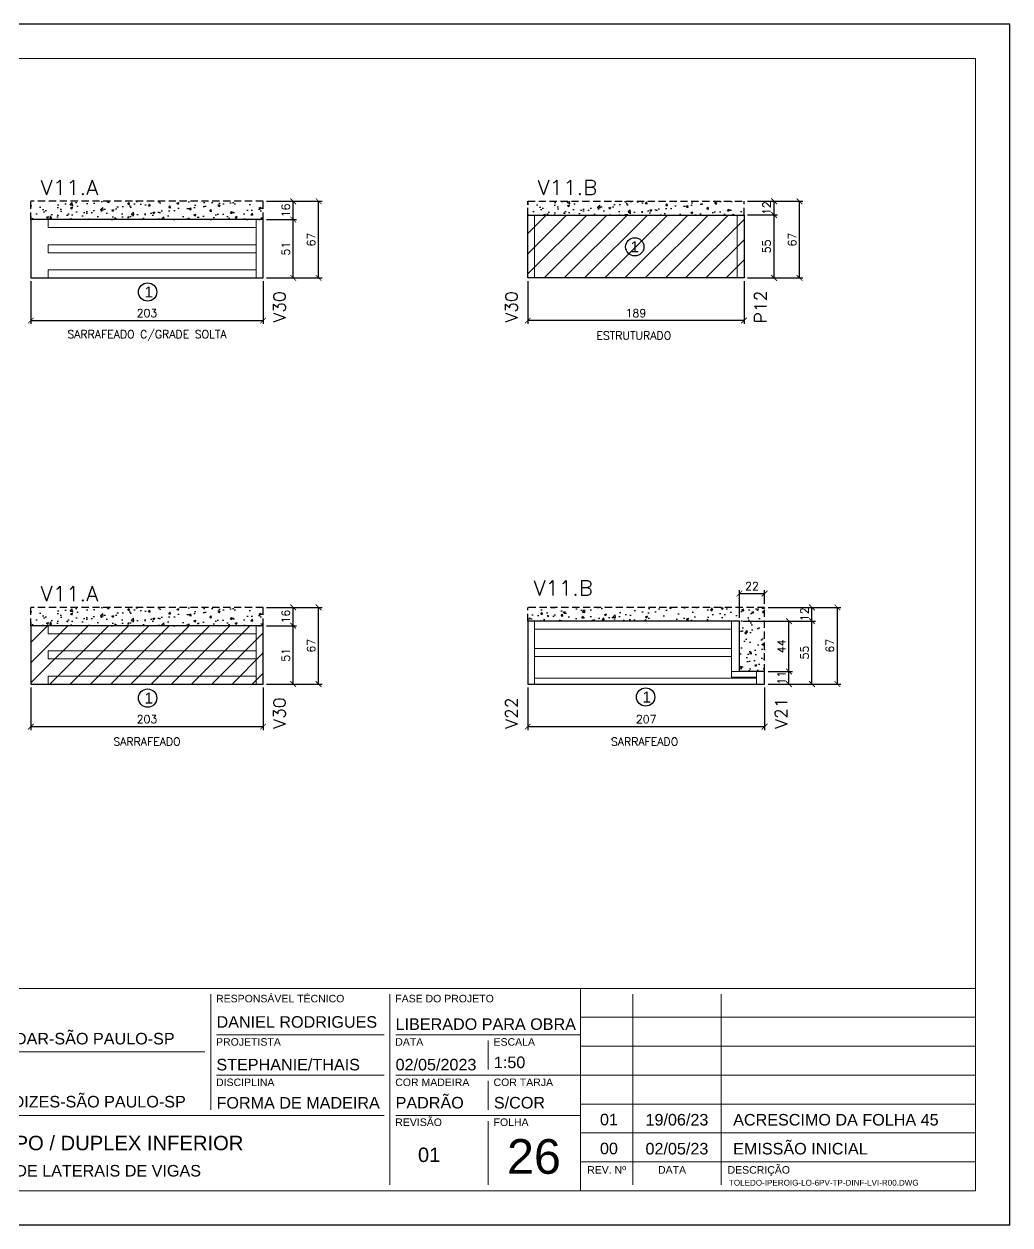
# Model space of a CAD drawing. Extents: x -23436 to 4767, y -4638 to 9755.
# Drawn here: x -16883 to -16021, y 1782 to 2832 of the extents above; entities that cross this region are included whole.
import ezdxf
from ezdxf.enums import TextEntityAlignment as Align

# ---------------------------------------------------------------- set-up
doc = ezdxf.new("R2010")
doc.units = 0
doc.header["$PDMODE"] = 2
doc.header["$PDSIZE"] = 10
doc.linetypes.add('HIDDEN', pattern=[9.525, 6.35, -3.175])
doc.layers.get('0').update_dxf_attribs({"lineweight": 13})
doc.layers.get('Defpoints').update_dxf_attribs({"lineweight": 13})
for name, color, linetype in [('Concreto', 250, 'HIDDEN'), ('Cota', 4, 'Continuous'), ('MB Logo', 255, 'Continuous'), ('Painéis', 200, 'Continuous'), ('Reaproveitamento', 251, 'Continuous'), ('Romaneio', 10, 'Continuous')]:
    doc.layers.add(name, color=color, linetype=linetype)
for name, color, linetype, lineweight in [('FOLHA MB', 7, 'Continuous', 13), ('N° Folha', 5, 'Continuous', 13), ('Sarr 2.2x7', 40, 'Continuous', 9), ('Texto Seção', 7, 'Continuous', 15)]:
    doc.layers.add(name, color=color, linetype=linetype, lineweight=lineweight)
doc.layers.add('Laje_Perimetro', color=7, linetype='Continuous', plot=False)
doc.styles.add('ARIAL', font='arial.ttf', dxfattribs={"oblique": 15, "height": 25})
doc.styles.add('MB_C01', font='arial.ttf', dxfattribs={"height": 1.3})
doc.styles.add('MB_C02', font='arial.ttf', dxfattribs={"height": 2})
doc.styles.add('MB_C03', font='arial.ttf', dxfattribs={"height": 2.5})
doc.styles.add('MB_C04', font='arial.ttf', dxfattribs={"height": 6})
doc.styles.add('REGUA-120', font='ROMANS.shx', dxfattribs={"height": 15})
doc.styles.add('ROMANS', font='romans.shx')
doc.dimstyles.new('Cota Paínel', dxfattribs={"dimtxt": 7, "dimasz": 5, "dimexe": 3, "dimexo": 3, "dimgap": 3, "dimtad": 1, "dimdec": 1, "dimzin": 12, "dimdsep": 46, "dimtxsty": 'ROMANS', "dimblk": 'ARCHTICK', "dimcen": 0, "dimclrd": 4, "dimclre": 4, "dimclrt": 1, "dimadec": 1, "dimazin": 3, "dimtfac": 1, "dimtdec": 1, "dimtmove": 0, "dimatfit": 3, "dimldrblk": 'OBLIQUE', "dimfxl": 1, "dimtolj": 1, "dimtzin": 12, "dimarcsym": 0})

# ---------------------------------------------------------------- blocks, each defined once
blk = doc.blocks.new('A$C169d8357')
at = {"layer": 'FOLHA MB', "color": 1}
for p, q in [((1109.8, 356.7), (70, 356.7)), ((786.6, 351.7), (786.6, 250.7)), ((943.1, 351.7), (943.1, 185)), ((1109.8, 356.7), (1109.8, 179.9)), ((1455, 356.7), (1109.8, 356.7)), ((1155.3, 185), (1155.3, 351.7)), ((1232.6, 351.7), (1232.6, 185)), ((1455, 331.5), (1109.8, 331.5)), ((938.1, 316.3), (791.6, 316.3)), ((1109.8, 316.3), (948.2, 316.3)), ((1029, 311.3), (1029, 286)), ((1455, 306.2), (1109.8, 306.2)), ((781.5, 301.2), (450.7, 301.2)), ((938.1, 281), (791.6, 281)), ((1109.8, 281), (948.2, 281)), ((1029, 275.9), (1029, 250.7)), ((1455, 281), (1109.8, 281)), ((1455, 255.7), (1109.8, 255.7)), ((938.1, 245.6), (450.7, 245.6)), ((1109.8, 245.6), (948.2, 245.6)), ((1029, 240.6), (1029, 185)), ((1455, 230.4), (1109.8, 230.4)), ((1455, 205.2), (1109.8, 205.2))]:
    blk.add_line(p, q, dxfattribs=at)
for points in [[(0, 1199.9), (0, 149.9), (1485, 149.9), (1485, 1199.9)], [(70, 1169.9), (70, 179.9), (1455, 179.9), (1455, 1169.9)]]:
    blk.add_lwpolyline(points, close=True, dxfattribs=at)
at = {"layer": 'FOLHA MB', "color": 6}
for s, height, style, p in [('RESPONSÁVEL TÉCNICO', 6.566, 'MB_C01', (791.2, 344.6)), ('FASE DO PROJETO', 6.566, 'MB_C01', (947.8, 344.6)), ('R. HUNGRIA,620-10ºANDAR-SÃO PAULO-SP', 10.102, 'MB_C02', (459.7, 307.8)), ('PROJETISTA', 6.57, 'MB_C01', (791.2, 306.7)), ('DATA', 6.57, 'MB_C01', (947.8, 306.7)), ('ESCALA', 6.57, 'MB_C01', (1033.7, 306.7)), ('DISCIPLINA', 6.57, 'MB_C01', (791.2, 271.4)), ('COR MADEIRA', 6.566, 'MB_C01', (947.8, 271.4)), ('COR TARJA', 6.57, 'MB_C01', (1033.7, 271.4)), ('RUA IPEROIG,180-PERDIZES-SÃO PAULO-SP', 10.102, 'MB_C02', (459.7, 252.7)), ('REVISÃO', 6.57, 'MB_C01', (947.8, 236.5)), ('FOLHA', 6.57, 'MB_C01', (1033.7, 236.5)), ('PROJETO EXECUTIVO DE LATERAIS DE VIGAS', 10.102, 'MB_C02', (459.7, 192.3))]:
    blk.add_text(s, height=height, dxfattribs=dict(at, style=style)).set_placement(p)
at = {"layer": 'FOLHA MB', "color": 5}
for s, height, style, p in [('DANIEL RODRIGUES', 10.102, 'MB_C02', (791.6, 322.4)), ('LIBERADO PARA OBRA', 10.102, 'MB_C02', (948.1, 320.5)), ('STEPHANIE/THAIS', 10.102, 'MB_C02', (791.5, 285.1)), ('02/05/2023', 10.1, 'MB_C02', (948.1, 285.1)), ('1:50', 10.1, 'MB_C02', (1034, 287.1)), ('PADRÃO', 10.1, 'MB_C02', (948.1, 251.8)), ('FORMA DE MADEIRA', 10.102, 'MB_C02', (791.6, 251.7)), ('S/COR', 10.1, 'MB_C02', (1034, 251.8)), ('01', 10.1, 'MB_C02', (1126.7, 237.1)), ('19/06/23', 10.1, 'MB_C02', (1166.5, 236.9)), ('ACRESCIMO DA FOLHA 45', 10.102, 'MB_C02', (1243.1, 236.9)), ('6º PAVIMENTO / TIPO / DUPLEX INFERIOR', 12.628, 'MB_C03', (459.7, 215.3)), ('00', 10.1, 'MB_C02', (1126.7, 211.8)), ('02/05/23', 10.1, 'MB_C02', (1166.5, 211.6)), ('EMISSÃO INICIAL', 10.102, 'MB_C02', (1243.1, 211.6)), ('01', 12.63, 'MB_C03', (967.6, 205))]:
    blk.add_text(s, height=height, dxfattribs=dict(at, style=style)).set_placement(p)
at = {"layer": 'FOLHA MB', "color": 6, "style": 'MB_C01'}
for s, p in [('REV. Nº', (1132.5, 198.1)), ('DATA', (1189.7, 198.1)), ('DESCRIÇÃO', (1265.5, 198.1))]:
    blk.add_text(s, height=6.57, dxfattribs=at).set_placement(p, align=Align.MIDDLE_CENTER)
at = {"layer": 'FOLHA MB', "insert": (1239.4, 189.4), "char_height": 5.051, "width": 210.818, "attachment_point": 1, "style": 'MB_C04'}
blk.add_mtext('TOLEDO-IPEROIG-LO-6PV-TP-DINF-LVI-R00.DWG', dxfattribs=at)
blk = doc.blocks.new('_ArchTick')
at = {"color": 0, "linetype": 'ByBlock', "const_width": 0.15}
blk.add_lwpolyline([(-0.5, -0.5), (0.5, 0.5)], dxfattribs=at)
blk = doc.blocks.new('*D711')
at = {"layer": 'Cota', "color": 4, "lineweight": -2, "transparency": 16777216}
for p, q in [((-16442.8, 2607.3), (-16442.8, 2570)), ((-16253.8, 2607.3), (-16253.8, 2570)), ((-16253.8, 2573), (-16442.8, 2573))]:
    blk.add_line(p, q, dxfattribs=at)
at = {"layer": 'Defpoints', "color": 0, "transparency": 16777216}
for p in [(-16442.8, 2610.3), (-16253.8, 2610.3), (-16442.8, 2573)]:
    blk.add_point(p, dxfattribs=at)
at = {"layer": 'Cota', "color": 4, "lineweight": -2, "transparency": 16777216, "xscale": 5, "yscale": 5, "zscale": 5, "rotation": 180}
blk.add_blockref('_ArchTick', (-16442.8, 2573), dxfattribs=at)
at = {"layer": 'Cota', "color": 4, "lineweight": -2, "transparency": 16777216, "xscale": 5, "yscale": 5, "zscale": 5}
blk.add_blockref('_ArchTick', (-16253.8, 2573), dxfattribs=at)
at = {"layer": 'Cota', "color": 1, "transparency": 16777216, "insert": (-16348.3, 2579.5), "char_height": 7, "attachment_point": 5, "style": 'ROMANS'}
blk.add_mtext('\\A1;189', dxfattribs=at)
blk = doc.blocks.new('_OBLIQUE')
at = {"color": 0, "linetype": 'ByBlock', "lineweight": -2}
for p, q in [((0, 0), (-1, 0)), ((-0.5, -0.5), (0.5, 0.5))]:
    blk.add_line(p, q, dxfattribs=at)
blk = doc.blocks.new('*D712')
at = {"layer": 'Cota', "color": 4, "lineweight": -2, "transparency": 16777216}
for p, q in [((-16250.8, 2665.3), (-16224.5, 2665.3)), ((-16227.5, 2610.3), (-16227.5, 2665.3)), ((-16250.8, 2610.3), (-16224.5, 2610.3))]:
    blk.add_line(p, q, dxfattribs=at)
at = {"layer": 'Defpoints', "color": 0, "transparency": 16777216}
for p in [(-16253.8, 2665.3), (-16227.5, 2665.3), (-16253.8, 2610.3)]:
    blk.add_point(p, dxfattribs=at)
at = {"layer": 'Cota', "color": 4, "lineweight": -2, "transparency": 16777216, "xscale": 5, "yscale": 5, "zscale": 5}
for p, rotation in [((-16227.5, 2665.3), 90), ((-16227.5, 2610.3), 270)]:
    blk.add_blockref('_ArchTick', p, dxfattribs=dict(at, rotation=rotation))
at = {"layer": 'Cota', "color": 1, "transparency": 16777216, "insert": (-16234, 2637.8), "char_height": 7, "attachment_point": 5, "rotation": 90, "style": 'ROMANS'}
blk.add_mtext('\\A1;55', dxfattribs=at)
blk = doc.blocks.new('*D713')
at = {"layer": 'Cota', "color": 4, "lineweight": -2, "transparency": 16777216}
for p, q in [((-16250.8, 2677.3), (-16224.5, 2677.3)), ((-16227.5, 2665.3), (-16227.5, 2677.3)), ((-16250.8, 2665.3), (-16224.5, 2665.3))]:
    blk.add_line(p, q, dxfattribs=at)
at = {"layer": 'Defpoints', "color": 0, "transparency": 16777216}
for p in [(-16253.8, 2677.3), (-16227.5, 2677.3), (-16253.8, 2665.3)]:
    blk.add_point(p, dxfattribs=at)
at = {"layer": 'Cota', "color": 4, "lineweight": -2, "transparency": 16777216, "xscale": 5, "yscale": 5, "zscale": 5}
for p, rotation in [((-16227.5, 2677.3), 90), ((-16227.5, 2665.3), 270)]:
    blk.add_blockref('_ArchTick', p, dxfattribs=dict(at, rotation=rotation))
at = {"layer": 'Cota', "color": 1, "transparency": 16777216, "insert": (-16234, 2671.3), "char_height": 7, "attachment_point": 5, "rotation": 90, "style": 'ROMANS'}
blk.add_mtext('\\A1;12', dxfattribs=at)
blk = doc.blocks.new('*D714')
at = {"layer": 'Cota', "color": 4, "lineweight": -2, "transparency": 16777216}
for p, q in [((-16250.8, 2677.3), (-16202.3, 2677.3)), ((-16205.3, 2610.3), (-16205.3, 2677.3)), ((-16250.8, 2610.3), (-16202.3, 2610.3))]:
    blk.add_line(p, q, dxfattribs=at)
at = {"layer": 'Defpoints', "color": 0, "transparency": 16777216}
for p in [(-16253.8, 2677.3), (-16205.3, 2677.3), (-16253.8, 2610.3)]:
    blk.add_point(p, dxfattribs=at)
at = {"layer": 'Cota', "color": 4, "lineweight": -2, "transparency": 16777216, "xscale": 5, "yscale": 5, "zscale": 5}
for p, rotation in [((-16205.3, 2677.3), 90), ((-16205.3, 2610.3), 270)]:
    blk.add_blockref('_ArchTick', p, dxfattribs=dict(at, rotation=rotation))
at = {"layer": 'Cota', "color": 1, "transparency": 16777216, "insert": (-16211.8, 2643.8), "char_height": 7, "attachment_point": 5, "rotation": 90, "style": 'ROMANS'}
blk.add_mtext('\\A1;67', dxfattribs=at)
blk = doc.blocks.new('*D715')
at = {"layer": 'Cota', "color": 4, "lineweight": -2, "transparency": 16777216}
for p, q in [((-16877.1, 2607.3), (-16877.1, 2570)), ((-16674.1, 2607.3), (-16674.1, 2570)), ((-16877.1, 2573), (-16674.1, 2573))]:
    blk.add_line(p, q, dxfattribs=at)
at = {"layer": 'Defpoints', "color": 0, "transparency": 16777216}
for p in [(-16877.1, 2610.3), (-16674.1, 2610.3), (-16674.1, 2573)]:
    blk.add_point(p, dxfattribs=at)
at = {"layer": 'Cota', "color": 4, "lineweight": -2, "transparency": 16777216, "xscale": 5, "yscale": 5, "zscale": 5, "rotation": 180}
blk.add_blockref('_ArchTick', (-16877.1, 2573), dxfattribs=at)
at = {"layer": 'Cota', "color": 4, "lineweight": -2, "transparency": 16777216, "xscale": 5, "yscale": 5, "zscale": 5}
blk.add_blockref('_ArchTick', (-16674.1, 2573), dxfattribs=at)
at = {"layer": 'Cota', "color": 1, "transparency": 16777216, "insert": (-16775.6, 2579.5), "char_height": 7, "attachment_point": 5, "style": 'ROMANS'}
blk.add_mtext('\\A1;203', dxfattribs=at)
blk = doc.blocks.new('*D716')
at = {"layer": 'Cota', "color": 4, "lineweight": -2, "transparency": 16777216}
for p, q in [((-16671.1, 2661.3), (-16644.8, 2661.3)), ((-16647.8, 2610.3), (-16647.8, 2661.3)), ((-16671.1, 2610.3), (-16644.8, 2610.3))]:
    blk.add_line(p, q, dxfattribs=at)
at = {"layer": 'Defpoints', "color": 0, "transparency": 16777216}
for p in [(-16674.1, 2661.3), (-16647.8, 2661.3), (-16674.1, 2610.3)]:
    blk.add_point(p, dxfattribs=at)
at = {"layer": 'Cota', "color": 4, "lineweight": -2, "transparency": 16777216, "xscale": 5, "yscale": 5, "zscale": 5}
for p, rotation in [((-16647.8, 2661.3), 90), ((-16647.8, 2610.3), 270)]:
    blk.add_blockref('_ArchTick', p, dxfattribs=dict(at, rotation=rotation))
at = {"layer": 'Cota', "color": 1, "transparency": 16777216, "insert": (-16654.3, 2635.8), "char_height": 7, "attachment_point": 5, "rotation": 90, "style": 'ROMANS'}
blk.add_mtext('\\A1;51', dxfattribs=at)
blk = doc.blocks.new('*D717')
at = {"layer": 'Cota', "color": 4, "lineweight": -2, "transparency": 16777216}
for p, q in [((-16671.1, 2677.3), (-16644.8, 2677.3)), ((-16647.8, 2661.3), (-16647.8, 2677.3)), ((-16671.1, 2661.3), (-16644.8, 2661.3))]:
    blk.add_line(p, q, dxfattribs=at)
at = {"layer": 'Defpoints', "color": 0, "transparency": 16777216}
for p in [(-16674.1, 2677.3), (-16647.8, 2677.3), (-16674.1, 2661.3)]:
    blk.add_point(p, dxfattribs=at)
at = {"layer": 'Cota', "color": 4, "lineweight": -2, "transparency": 16777216, "xscale": 5, "yscale": 5, "zscale": 5}
for p, rotation in [((-16647.8, 2677.3), 90), ((-16647.8, 2661.3), 270)]:
    blk.add_blockref('_ArchTick', p, dxfattribs=dict(at, rotation=rotation))
at = {"layer": 'Cota', "color": 1, "transparency": 16777216, "insert": (-16654.3, 2669.3), "char_height": 7, "attachment_point": 5, "rotation": 90, "style": 'ROMANS'}
blk.add_mtext('\\A1;16', dxfattribs=at)
blk = doc.blocks.new('*D718')
at = {"layer": 'Cota', "color": 4, "lineweight": -2, "transparency": 16777216}
for p, q in [((-16671.1, 2677.3), (-16622.6, 2677.3)), ((-16625.6, 2610.3), (-16625.6, 2677.3)), ((-16671.1, 2610.3), (-16622.6, 2610.3))]:
    blk.add_line(p, q, dxfattribs=at)
at = {"layer": 'Defpoints', "color": 0, "transparency": 16777216}
for p in [(-16674.1, 2677.3), (-16625.6, 2677.3), (-16674.1, 2610.3)]:
    blk.add_point(p, dxfattribs=at)
at = {"layer": 'Cota', "color": 4, "lineweight": -2, "transparency": 16777216, "xscale": 5, "yscale": 5, "zscale": 5}
for p, rotation in [((-16625.6, 2677.3), 90), ((-16625.6, 2610.3), 270)]:
    blk.add_blockref('_ArchTick', p, dxfattribs=dict(at, rotation=rotation))
at = {"layer": 'Cota', "color": 1, "transparency": 16777216, "insert": (-16632.1, 2643.8), "char_height": 7, "attachment_point": 5, "rotation": 90, "style": 'ROMANS'}
blk.add_mtext('\\A1;67', dxfattribs=at)
blk = doc.blocks.new('*D735')
at = {"layer": 'Cota', "color": 4, "lineweight": -2, "transparency": 16777216}
for p, q in [((-16442.8, 2252.2), (-16442.8, 2215)), ((-16235.8, 2252.2), (-16235.8, 2215)), ((-16442.8, 2218), (-16235.8, 2218))]:
    blk.add_line(p, q, dxfattribs=at)
at = {"layer": 'Defpoints', "color": 0, "transparency": 16777216}
for p in [(-16442.8, 2255.2), (-16235.8, 2255.2), (-16235.8, 2218)]:
    blk.add_point(p, dxfattribs=at)
at = {"layer": 'Cota', "color": 4, "lineweight": -2, "transparency": 16777216, "xscale": 5, "yscale": 5, "zscale": 5, "rotation": 180}
blk.add_blockref('_ArchTick', (-16442.8, 2218), dxfattribs=at)
at = {"layer": 'Cota', "color": 4, "lineweight": -2, "transparency": 16777216, "xscale": 5, "yscale": 5, "zscale": 5}
blk.add_blockref('_ArchTick', (-16235.8, 2218), dxfattribs=at)
at = {"layer": 'Cota', "color": 1, "transparency": 16777216, "insert": (-16339.3, 2224.5), "char_height": 7, "attachment_point": 5, "style": 'ROMANS'}
blk.add_mtext('\\A1;207', dxfattribs=at)
blk = doc.blocks.new('*D736')
at = {"layer": 'Cota', "color": 4, "lineweight": -2, "transparency": 16777216}
for p, q in [((-16232.8, 2310.2), (-16191.4, 2310.2)), ((-16194.4, 2255.2), (-16194.4, 2310.2)), ((-16232.8, 2255.2), (-16191.4, 2255.2))]:
    blk.add_line(p, q, dxfattribs=at)
at = {"layer": 'Defpoints', "color": 0, "transparency": 16777216}
for p in [(-16235.8, 2310.2), (-16194.4, 2310.2), (-16235.8, 2255.2)]:
    blk.add_point(p, dxfattribs=at)
at = {"layer": 'Cota', "color": 4, "lineweight": -2, "transparency": 16777216, "xscale": 5, "yscale": 5, "zscale": 5}
for p, rotation in [((-16194.4, 2310.2), 90), ((-16194.4, 2255.2), 270)]:
    blk.add_blockref('_ArchTick', p, dxfattribs=dict(at, rotation=rotation))
at = {"layer": 'Cota', "color": 1, "transparency": 16777216, "insert": (-16200.9, 2282.7), "char_height": 7, "attachment_point": 5, "rotation": 90, "style": 'ROMANS'}
blk.add_mtext('\\A1;55', dxfattribs=at)
blk = doc.blocks.new('*D737')
at = {"layer": 'Cota', "color": 4, "lineweight": -2, "transparency": 16777216}
for p, q in [((-16232.8, 2322.2), (-16191.4, 2322.2)), ((-16194.4, 2310.2), (-16194.4, 2322.2)), ((-16232.8, 2310.2), (-16191.4, 2310.2))]:
    blk.add_line(p, q, dxfattribs=at)
at = {"layer": 'Defpoints', "color": 0, "transparency": 16777216}
for p in [(-16235.8, 2322.2), (-16194.4, 2322.2), (-16235.8, 2310.2)]:
    blk.add_point(p, dxfattribs=at)
at = {"layer": 'Cota', "color": 4, "lineweight": -2, "transparency": 16777216, "xscale": 5, "yscale": 5, "zscale": 5}
for p, rotation in [((-16194.4, 2322.2), 90), ((-16194.4, 2310.2), 270)]:
    blk.add_blockref('_ArchTick', p, dxfattribs=dict(at, rotation=rotation))
at = {"layer": 'Cota', "color": 1, "transparency": 16777216, "insert": (-16200.9, 2316.2), "char_height": 7, "attachment_point": 5, "rotation": 90, "style": 'ROMANS'}
blk.add_mtext('\\A1;12', dxfattribs=at)
blk = doc.blocks.new('*D738')
at = {"layer": 'Cota', "color": 4, "lineweight": -2, "transparency": 16777216}
for p, q in [((-16232.8, 2322.2), (-16169.2, 2322.2)), ((-16172.2, 2255.2), (-16172.2, 2322.2)), ((-16232.8, 2255.2), (-16169.2, 2255.2))]:
    blk.add_line(p, q, dxfattribs=at)
at = {"layer": 'Defpoints', "color": 0, "transparency": 16777216}
for p in [(-16235.8, 2322.2), (-16172.2, 2322.2), (-16235.8, 2255.2)]:
    blk.add_point(p, dxfattribs=at)
at = {"layer": 'Cota', "color": 4, "lineweight": -2, "transparency": 16777216, "xscale": 5, "yscale": 5, "zscale": 5}
for p, rotation in [((-16172.2, 2322.2), 90), ((-16172.2, 2255.2), 270)]:
    blk.add_blockref('_ArchTick', p, dxfattribs=dict(at, rotation=rotation))
at = {"layer": 'Cota', "color": 1, "transparency": 16777216, "insert": (-16178.7, 2288.7), "char_height": 7, "attachment_point": 5, "rotation": 90, "style": 'ROMANS'}
blk.add_mtext('\\A1;67', dxfattribs=at)
blk = doc.blocks.new('*D739')
at = {"layer": 'Cota', "color": 4, "lineweight": -2, "transparency": 16777216}
for p, q in [((-16877.1, 2252.2), (-16877.1, 2215)), ((-16674.1, 2252.2), (-16674.1, 2215)), ((-16877.1, 2218), (-16674.1, 2218))]:
    blk.add_line(p, q, dxfattribs=at)
at = {"layer": 'Defpoints', "color": 0, "transparency": 16777216}
for p in [(-16877.1, 2255.2), (-16674.1, 2255.2), (-16674.1, 2218)]:
    blk.add_point(p, dxfattribs=at)
at = {"layer": 'Cota', "color": 4, "lineweight": -2, "transparency": 16777216, "xscale": 5, "yscale": 5, "zscale": 5, "rotation": 180}
blk.add_blockref('_ArchTick', (-16877.1, 2218), dxfattribs=at)
at = {"layer": 'Cota', "color": 4, "lineweight": -2, "transparency": 16777216, "xscale": 5, "yscale": 5, "zscale": 5}
blk.add_blockref('_ArchTick', (-16674.1, 2218), dxfattribs=at)
at = {"layer": 'Cota', "color": 1, "transparency": 16777216, "insert": (-16775.6, 2224.5), "char_height": 7, "attachment_point": 5, "style": 'ROMANS'}
blk.add_mtext('\\A1;203', dxfattribs=at)
blk = doc.blocks.new('*D740')
at = {"layer": 'Cota', "color": 4, "lineweight": -2, "transparency": 16777216}
for p, q in [((-16671.1, 2306.2), (-16644.8, 2306.2)), ((-16647.8, 2255.2), (-16647.8, 2306.2)), ((-16671.1, 2255.2), (-16644.8, 2255.2))]:
    blk.add_line(p, q, dxfattribs=at)
at = {"layer": 'Defpoints', "color": 0, "transparency": 16777216}
for p in [(-16674.1, 2306.2), (-16647.8, 2306.2), (-16674.1, 2255.2)]:
    blk.add_point(p, dxfattribs=at)
at = {"layer": 'Cota', "color": 4, "lineweight": -2, "transparency": 16777216, "xscale": 5, "yscale": 5, "zscale": 5}
for p, rotation in [((-16647.8, 2306.2), 90), ((-16647.8, 2255.2), 270)]:
    blk.add_blockref('_ArchTick', p, dxfattribs=dict(at, rotation=rotation))
at = {"layer": 'Cota', "color": 1, "transparency": 16777216, "insert": (-16654.3, 2280.7), "char_height": 7, "attachment_point": 5, "rotation": 90, "style": 'ROMANS'}
blk.add_mtext('\\A1;51', dxfattribs=at)
blk = doc.blocks.new('*D741')
at = {"layer": 'Cota', "color": 4, "lineweight": -2, "transparency": 16777216}
for p, q in [((-16671.1, 2322.2), (-16644.8, 2322.2)), ((-16647.8, 2306.2), (-16647.8, 2322.2)), ((-16671.1, 2306.2), (-16644.8, 2306.2))]:
    blk.add_line(p, q, dxfattribs=at)
at = {"layer": 'Defpoints', "color": 0, "transparency": 16777216}
for p in [(-16674.1, 2322.2), (-16647.8, 2322.2), (-16674.1, 2306.2)]:
    blk.add_point(p, dxfattribs=at)
at = {"layer": 'Cota', "color": 4, "lineweight": -2, "transparency": 16777216, "xscale": 5, "yscale": 5, "zscale": 5}
for p, rotation in [((-16647.8, 2322.2), 90), ((-16647.8, 2306.2), 270)]:
    blk.add_blockref('_ArchTick', p, dxfattribs=dict(at, rotation=rotation))
at = {"layer": 'Cota', "color": 1, "transparency": 16777216, "insert": (-16654.3, 2314.2), "char_height": 7, "attachment_point": 5, "rotation": 90, "style": 'ROMANS'}
blk.add_mtext('\\A1;16', dxfattribs=at)
blk = doc.blocks.new('*D742')
at = {"layer": 'Cota', "color": 4, "lineweight": -2, "transparency": 16777216}
for p, q in [((-16671.1, 2322.2), (-16622.6, 2322.2)), ((-16625.6, 2255.2), (-16625.6, 2322.2)), ((-16671.1, 2255.2), (-16622.6, 2255.2))]:
    blk.add_line(p, q, dxfattribs=at)
at = {"layer": 'Defpoints', "color": 0, "transparency": 16777216}
for p in [(-16674.1, 2322.2), (-16625.6, 2322.2), (-16674.1, 2255.2)]:
    blk.add_point(p, dxfattribs=at)
at = {"layer": 'Cota', "color": 4, "lineweight": -2, "transparency": 16777216, "xscale": 5, "yscale": 5, "zscale": 5}
for p, rotation in [((-16625.6, 2322.2), 90), ((-16625.6, 2255.2), 270)]:
    blk.add_blockref('_ArchTick', p, dxfattribs=dict(at, rotation=rotation))
at = {"layer": 'Cota', "color": 1, "transparency": 16777216, "insert": (-16632.1, 2288.7), "char_height": 7, "attachment_point": 5, "rotation": 90, "style": 'ROMANS'}
blk.add_mtext('\\A1;67', dxfattribs=at)
blk = doc.blocks.new('*D743')
at = {"layer": 'Cota', "color": 4, "lineweight": -2, "transparency": 16777216}
for p, q in [((-16232.8, 2266.2), (-16211.5, 2266.2)), ((-16214.5, 2255.2), (-16214.5, 2266.2)), ((-16232.8, 2255.2), (-16211.5, 2255.2))]:
    blk.add_line(p, q, dxfattribs=at)
at = {"layer": 'Defpoints', "color": 0, "transparency": 16777216}
for p in [(-16235.8, 2266.2), (-16214.5, 2266.2), (-16235.8, 2255.2)]:
    blk.add_point(p, dxfattribs=at)
at = {"layer": 'Cota', "color": 4, "lineweight": -2, "transparency": 16777216, "xscale": 5, "yscale": 5, "zscale": 5}
for p, rotation in [((-16214.5, 2266.2), 90), ((-16214.5, 2255.2), 270)]:
    blk.add_blockref('_ArchTick', p, dxfattribs=dict(at, rotation=rotation))
at = {"layer": 'Cota', "color": 1, "transparency": 16777216, "insert": (-16221, 2260.7), "char_height": 7, "attachment_point": 5, "rotation": 90, "style": 'ROMANS'}
blk.add_mtext('\\A1;11', dxfattribs=at)
blk = doc.blocks.new('*D744')
at = {"layer": 'Cota', "color": 4, "lineweight": -2, "transparency": 16777216}
for p, q in [((-16254.8, 2310.2), (-16211.5, 2310.2)), ((-16214.5, 2266.2), (-16214.5, 2310.2)), ((-16232.8, 2266.2), (-16211.5, 2266.2))]:
    blk.add_line(p, q, dxfattribs=at)
at = {"layer": 'Defpoints', "color": 0, "transparency": 16777216}
for p in [(-16257.8, 2310.2), (-16214.5, 2310.2), (-16235.8, 2266.2)]:
    blk.add_point(p, dxfattribs=at)
at = {"layer": 'Cota', "color": 4, "lineweight": -2, "transparency": 16777216, "xscale": 5, "yscale": 5, "zscale": 5}
for p, rotation in [((-16214.5, 2310.2), 90), ((-16214.5, 2266.2), 270)]:
    blk.add_blockref('_ArchTick', p, dxfattribs=dict(at, rotation=rotation))
at = {"layer": 'Cota', "color": 1, "transparency": 16777216, "insert": (-16221, 2288.2), "char_height": 7, "attachment_point": 5, "rotation": 90, "style": 'ROMANS'}
blk.add_mtext('\\A1;44', dxfattribs=at)
blk = doc.blocks.new('*D745')
at = {"layer": 'Cota', "color": 4, "lineweight": -2, "transparency": 16777216}
for p, q in [((-16257.8, 2313.2), (-16257.8, 2337.3)), ((-16257.8, 2334.3), (-16235.8, 2334.3)), ((-16235.8, 2325.2), (-16235.8, 2337.3))]:
    blk.add_line(p, q, dxfattribs=at)
at = {"layer": 'Defpoints', "color": 0, "transparency": 16777216}
for p in [(-16235.8, 2334.3), (-16235.8, 2322.2), (-16257.8, 2310.2)]:
    blk.add_point(p, dxfattribs=at)
at = {"layer": 'Cota', "color": 4, "lineweight": -2, "transparency": 16777216, "xscale": 5, "yscale": 5, "zscale": 5, "rotation": 180}
blk.add_blockref('_ArchTick', (-16257.8, 2334.3), dxfattribs=at)
at = {"layer": 'Cota', "color": 4, "lineweight": -2, "transparency": 16777216, "xscale": 5, "yscale": 5, "zscale": 5}
blk.add_blockref('_ArchTick', (-16235.8, 2334.3), dxfattribs=at)
at = {"layer": 'Cota', "color": 1, "transparency": 16777216, "insert": (-16246.8, 2340.8), "char_height": 7, "attachment_point": 5, "style": 'ROMANS'}
blk.add_mtext('\\A1;22', dxfattribs=at)

msp = doc.modelspace()

# ---------------------------------------------------------------- hatches: boundary and pattern name
at = {"layer": 'Concreto'}
h = msp.add_hatch(dxfattribs=at)
h.set_pattern_fill('AR-CONC', color=256, scale=2.5)
h.set_pattern_definition([(50, (-1566.488, -2302), (17.931505, -1.568803), [1.875, -20.625]), (355, (-1566.488, -2302), (-3.468783, 18.804803), [1.5, -16.5]), (100.45144, (-1564.994, -2302.13), (14.462721, 17.236), [1.593505, -17.528553]), (46.1842, (-1566.488, -2297), (26.681033, -4.137982), [2.8125, -30.9375]), (96.63564, (-1564.265, -2297.345), (23.36655, 24.352965), [2.39026, -26.292844]), (351.18416, (-1566.488, -2297), (23.36655, 24.352965), [2.25, -24.75]), (21, (-1563.988, -2298.25), (14.922676, -10.065472), [1.875, -20.625]), (326, (-1563.988, -2298.25), (6.082883, 18.128751), [1.5, -16.5]), (71.45144, (-1562.745, -2299.089), (21.00556, 8.063279), [1.593505, -17.528553]), (37.5, (-1566.4884, -2302), (0.3039964, 8.3223463), [0, -16.3, 0, -16.75, 0, -16.5625]), (7.5, (-1566.488, -2302), (6.5767384, 9.860293), [0, -9.55, 0, -15.925, 0, -6.3125]), (327.5, (-1572.0634, -2302), (13.345561, -0.5638718), [0, -6.25, 0, -19.5, 0, -25.875]), (317.5, (-1574.563, -2302), (14.579654, 2.5026246), [0, -8.125, 0, -12.95, 0, -18.375])])
h.paths.add_polyline_path([(-16877.06, 2677.26), (-16674.06, 2677.26), (-16674.06, 2661.26), (-16877.06, 2661.26)])
h = msp.add_hatch(dxfattribs=at)
h.set_pattern_fill('AR-CONC', color=256, scale=2.5)
h.set_pattern_definition([(50, (-1132.184, -2300), (17.931505, -1.568803), [1.875, -20.625]), (355, (-1132.184, -2300), (-3.468783, 18.804803), [1.5, -16.5]), (100.45144, (-1130.69, -2300.13), (14.462721, 17.236), [1.593505, -17.528553]), (46.1842, (-1132.184, -2295), (26.681033, -4.137982), [2.8125, -30.9375]), (96.63564, (-1129.96, -2295.345), (23.36655, 24.352965), [2.39026, -26.292844]), (351.18416, (-1132.184, -2295), (23.36655, 24.352965), [2.25, -24.75]), (21, (-1129.684, -2296.25), (14.922676, -10.065472), [1.875, -20.625]), (326, (-1129.684, -2296.25), (6.082883, 18.128751), [1.5, -16.5]), (71.45144, (-1128.44, -2297.089), (21.00556, 8.063279), [1.593505, -17.528553]), (37.5, (-1132.1837, -2300), (0.3039964, 8.3223463), [0, -16.3, 0, -16.75, 0, -16.5625]), (7.5, (-1132.184, -2300), (6.5767384, 9.860293), [0, -9.55, 0, -15.925, 0, -6.3125]), (327.5, (-1137.7587, -2300), (13.345561, -0.5638718), [0, -6.25, 0, -19.5, 0, -25.875]), (317.5, (-1140.259, -2300), (14.579654, 2.5026246), [0, -8.125, 0, -12.95, 0, -18.375])])
h.paths.add_polyline_path([(-16253.75, 2677.26), (-16442.75, 2677.26), (-16442.75, 2665.26), (-16253.75, 2665.26)])
h = msp.add_hatch(dxfattribs=at)
h.set_pattern_fill('AR-CONC', color=256, scale=2.5)
h.set_pattern_definition([(50, (-1566.488, -2657.06), (17.931505, -1.568803), [1.875, -20.625]), (355, (-1566.488, -2657.06), (-3.468783, 18.804803), [1.5, -16.5]), (100.45144, (-1564.994, -2657.19), (14.462721, 17.236), [1.593505, -17.528553]), (46.1842, (-1566.488, -2652.06), (26.681033, -4.137982), [2.8125, -30.9375]), (96.63564, (-1564.265, -2652.404), (23.36655, 24.352965), [2.39026, -26.292844]), (351.18416, (-1566.488, -2652.06), (23.36655, 24.352965), [2.25, -24.75]), (21, (-1563.988, -2653.31), (14.922676, -10.065472), [1.875, -20.625]), (326, (-1563.988, -2653.31), (6.082883, 18.128751), [1.5, -16.5]), (71.45144, (-1562.745, -2654.148), (21.00556, 8.063279), [1.593505, -17.528553]), (37.5, (-1566.4884, -2657.059), (0.3039964, 8.3223463), [0, -16.3, 0, -16.75, 0, -16.5625]), (7.5, (-1566.488, -2657.059), (6.5767384, 9.860293), [0, -9.55, 0, -15.925, 0, -6.3125]), (327.5, (-1572.0634, -2657.059), (13.345561, -0.5638718), [0, -6.25, 0, -19.5, 0, -25.875]), (317.5, (-1574.563, -2657.059), (14.579654, 2.5026246), [0, -8.125, 0, -12.95, 0, -18.375])])
h.paths.add_polyline_path([(-16877.06, 2322.2), (-16674.06, 2322.2), (-16674.06, 2306.2), (-16877.06, 2306.2)])
h = msp.add_hatch(dxfattribs=at)
h.set_pattern_fill('AR-CONC', color=256, scale=2.5)
h.set_pattern_definition([(50, (1585.02, 0), (17.931505, -1.568803), [1.875, -20.625]), (355, (1585.02, 0), (-3.468783, 18.804803), [1.5, -16.5]), (100.45144, (1586.515, -0.13), (14.462721, 17.236), [1.593505, -17.528553]), (46.1842, (1585.02, 5), (26.681033, -4.137982), [2.8125, -30.9375]), (96.63564, (1587.244, 4.655), (23.36655, 24.352965), [2.39026, -26.292844]), (351.18416, (1585.02, 5), (23.36655, 24.352965), [2.25, -24.75]), (21, (1587.52, 3.75), (14.922676, -10.065472), [1.875, -20.625]), (326, (1587.52, 3.75), (6.082883, 18.128751), [1.5, -16.5]), (71.45144, (1588.764, 2.911), (21.00556, 8.063279), [1.593505, -17.528553]), (37.5, (1585.0204, 0), (0.3039964, 8.3223463), [0, -16.3, 0, -16.75, 0, -16.5625]), (7.5, (1585.02, 0), (6.5767384, 9.860293), [0, -9.55, 0, -15.925, 0, -6.3125]), (327.5, (1579.4454, 0), (13.345561, -0.5638718), [0, -6.25, 0, -19.5, 0, -25.875]), (317.5, (1576.945, 0), (14.579654, 2.5026246), [0, -8.125, 0, -12.95, 0, -18.375])])
h.paths.add_polyline_path([(-16257.75, 2310.2), (-16264.75, 2310.2), (-16442.75, 2310.2), (-16442.75, 2322.2), (-16235.75, 2322.2), (-16235.75, 2266.2), (-16242.75, 2266.2), (-16257.75, 2266.2)])
at = {"layer": 'Reaproveitamento'}
h = msp.add_hatch(dxfattribs=at)
h.set_pattern_fill('ANSI31', color=256, scale=100)
h.set_pattern_definition([(45, (0, 0), (-8.838835, 8.838835), [])])
h.paths.add_polyline_path([(-16442.75, 2610.26), (-16253.75, 2610.26), (-16253.75, 2665.26), (-16442.75, 2665.26)])
h = msp.add_hatch(dxfattribs=at)
h.set_pattern_fill('ANSI31', color=256, scale=100)
h.set_pattern_definition([(45, (1585.02, 0), (-8.838835, 8.838835), [])])
h.paths.add_polyline_path([(-16674.06, 2255.2), (-16877.06, 2255.2), (-16877.06, 2306.2), (-16674.06, 2306.2)])

# ---------------------------------------------------------------- linework, layer by layer
at = {"layer": 'Concreto'}
for p, q in [((-16674.06, 2677.26), (-16877.06, 2677.26)), ((-16877.06, 2661.26), (-16877.06, 2677.26)), ((-16674.06, 2661.26), (-16674.06, 2677.26)), ((-16442.75, 2677.26), (-16253.75, 2677.26)), ((-16442.75, 2665.26), (-16442.75, 2677.26)), ((-16253.75, 2665.26), (-16253.75, 2677.26)), ((-16674.06, 2322.2), (-16877.06, 2322.2)), ((-16877.06, 2306.2), (-16877.06, 2322.2)), ((-16674.06, 2306.2), (-16674.06, 2322.2)), ((-16235.75, 2322.2), (-16442.75, 2322.2)), ((-16442.75, 2310.2), (-16442.75, 2322.2)), ((-16235.75, 2266.2), (-16235.75, 2322.2))]:
    msp.add_line(p, q, dxfattribs=at)
at = {"layer": 'Laje_Perimetro'}
msp.add_lwpolyline([(-16021.36, 2832.26), (-17506.38, 2832.26), (-17506.38, 1782.26), (-16021.36, 1782.26)], close=True, dxfattribs=at)
at = {"layer": 'Painéis'}
for p, q in [((-16674.06, 2661.26), (-16877.06, 2661.26)), ((-16877.06, 2661.26), (-16877.06, 2610.26)), ((-16674.06, 2610.26), (-16674.06, 2661.26)), ((-16442.75, 2665.26), (-16253.75, 2665.26)), ((-16442.75, 2610.26), (-16442.75, 2665.26)), ((-16253.75, 2665.26), (-16253.75, 2610.26)), ((-16877.06, 2610.26), (-16674.06, 2610.26)), ((-16253.75, 2610.26), (-16442.75, 2610.26)), ((-16257.75, 2310.2), (-16442.75, 2310.2)), ((-16442.75, 2310.2), (-16442.75, 2255.2)), ((-16257.75, 2266.2), (-16257.75, 2310.2)), ((-16674.06, 2306.2), (-16877.06, 2306.2)), ((-16877.06, 2306.2), (-16877.06, 2255.2)), ((-16674.06, 2255.2), (-16674.06, 2306.2)), ((-16235.75, 2266.2), (-16257.75, 2266.2)), ((-16235.75, 2255.2), (-16235.75, 2266.2)), ((-16877.06, 2255.2), (-16674.06, 2255.2)), ((-16442.75, 2255.2), (-16235.75, 2255.2))]:
    msp.add_line(p, q, dxfattribs=at)
at = {"layer": 'Romaneio'}
for centre in [(-16349.24, 2637.46), (-16775, 2597.96), (-16775, 2242.91), (-16339.79, 2243.86)]:
    msp.add_circle(centre, 8, dxfattribs=at)
at = {"layer": 'Sarr 2.2x7', "color": 50}
for p, q in [((-16680.06, 2661.26), (-16862.06, 2661.26)), ((-16862.06, 2661.26), (-16862.06, 2657.76)), ((-16862.06, 2654.26), (-16862.06, 2657.76)), ((-16680.06, 2610.26), (-16680.06, 2661.26)), ((-16680.06, 2661.26), (-16677.06, 2661.26)), ((-16680.06, 2661.26), (-16680.06, 2657.76)), ((-16680.06, 2654.26), (-16680.06, 2657.76)), ((-16674.06, 2661.26), (-16677.06, 2661.26)), ((-16674.06, 2610.26), (-16674.06, 2661.26)), ((-16442.75, 2610.26), (-16442.75, 2665.26)), ((-16442.75, 2665.26), (-16439.75, 2665.26)), ((-16436.75, 2665.26), (-16439.75, 2665.26)), ((-16436.75, 2610.26), (-16436.75, 2665.26)), ((-16259.75, 2610.26), (-16259.75, 2665.26)), ((-16259.75, 2665.26), (-16256.75, 2665.26)), ((-16253.75, 2665.26), (-16256.75, 2665.26)), ((-16253.75, 2610.26), (-16253.75, 2665.26)), ((-16680.06, 2654.26), (-16862.06, 2654.26)), ((-16680.06, 2639.26), (-16862.06, 2639.26)), ((-16862.06, 2639.26), (-16862.06, 2635.76)), ((-16862.06, 2632.26), (-16862.06, 2635.76)), ((-16680.06, 2639.26), (-16680.06, 2635.76)), ((-16680.06, 2632.26), (-16680.06, 2635.76)), ((-16680.06, 2632.26), (-16862.06, 2632.26)), ((-16862.06, 2617.26), (-16862.06, 2613.76)), ((-16862.06, 2617.26), (-16680.06, 2617.26)), ((-16680.06, 2617.26), (-16680.06, 2613.76)), ((-16862.06, 2610.26), (-16862.06, 2613.76)), ((-16862.06, 2610.26), (-16680.06, 2610.26)), ((-16680.06, 2610.26), (-16680.06, 2613.76)), ((-16680.06, 2610.26), (-16677.06, 2610.26)), ((-16674.06, 2610.26), (-16677.06, 2610.26)), ((-16442.75, 2610.26), (-16439.75, 2610.26)), ((-16436.75, 2610.26), (-16439.75, 2610.26)), ((-16259.75, 2610.26), (-16256.75, 2610.26)), ((-16253.75, 2610.26), (-16256.75, 2610.26)), ((-16442.75, 2255.2), (-16442.75, 2310.2)), ((-16442.75, 2310.2), (-16439.75, 2310.2)), ((-16436.75, 2310.2), (-16439.75, 2310.2)), ((-16436.75, 2255.2), (-16436.75, 2310.2)), ((-16264.75, 2310.2), (-16436.75, 2310.2)), ((-16436.75, 2310.2), (-16436.75, 2306.7)), ((-16264.75, 2266.2), (-16264.75, 2310.2)), ((-16264.75, 2310.2), (-16261.25, 2310.2)), ((-16264.75, 2310.2), (-16264.75, 2306.7)), ((-16257.75, 2310.2), (-16261.25, 2310.2)), ((-16257.75, 2266.2), (-16257.75, 2310.2)), ((-16680.06, 2306.2), (-16862.06, 2306.2)), ((-16862.06, 2306.2), (-16862.06, 2302.7)), ((-16862.06, 2299.2), (-16862.06, 2302.7)), ((-16680.06, 2255.2), (-16680.06, 2306.2)), ((-16680.06, 2306.2), (-16677.06, 2306.2)), ((-16680.06, 2306.2), (-16680.06, 2302.7)), ((-16680.06, 2299.2), (-16680.06, 2302.7)), ((-16674.06, 2306.2), (-16677.06, 2306.2)), ((-16674.06, 2255.2), (-16674.06, 2306.2)), ((-16436.75, 2303.2), (-16436.75, 2306.7)), ((-16264.75, 2303.2), (-16436.75, 2303.2)), ((-16264.75, 2303.2), (-16264.75, 2306.7)), ((-16680.06, 2299.2), (-16862.06, 2299.2)), ((-16680.06, 2284.2), (-16862.06, 2284.2)), ((-16862.06, 2284.2), (-16862.06, 2280.7)), ((-16862.06, 2277.2), (-16862.06, 2280.7)), ((-16680.06, 2284.2), (-16680.06, 2280.7)), ((-16680.06, 2277.2), (-16680.06, 2280.7)), ((-16264.75, 2286.2), (-16436.75, 2286.2)), ((-16436.75, 2286.2), (-16436.75, 2282.7)), ((-16436.75, 2279.2), (-16436.75, 2282.7)), ((-16264.75, 2279.2), (-16436.75, 2279.2)), ((-16264.75, 2286.2), (-16264.75, 2282.7)), ((-16264.75, 2279.2), (-16264.75, 2282.7)), ((-16680.06, 2277.2), (-16862.06, 2277.2)), ((-16862.06, 2262.2), (-16862.06, 2258.7)), ((-16862.06, 2262.2), (-16680.06, 2262.2)), ((-16862.06, 2255.2), (-16862.06, 2258.7)), ((-16680.06, 2262.2), (-16680.06, 2258.7)), ((-16680.06, 2255.2), (-16680.06, 2258.7)), ((-16436.75, 2260.2), (-16436.75, 2257.7)), ((-16436.75, 2260.2), (-16242.75, 2260.2)), ((-16436.75, 2255.2), (-16436.75, 2257.7)), ((-16264.75, 2266.2), (-16261.25, 2266.2)), ((-16242.75, 2266.2), (-16264.75, 2266.2)), ((-16264.75, 2266.2), (-16264.75, 2266.2)), ((-16264.75, 2266.2), (-16264.75, 2263.7)), ((-16264.75, 2266.2), (-16264.75, 2263.7)), ((-16264.75, 2261.2), (-16264.75, 2263.7)), ((-16264.75, 2261.2), (-16264.75, 2263.7)), ((-16242.75, 2261.2), (-16264.75, 2261.2)), ((-16264.75, 2261.2), (-16264.75, 2261.2)), ((-16257.75, 2266.2), (-16261.25, 2266.2)), ((-16242.75, 2255.2), (-16242.75, 2266.2)), ((-16242.75, 2266.2), (-16239.25, 2266.2)), ((-16242.75, 2266.2), (-16242.75, 2263.7)), ((-16242.75, 2261.2), (-16242.75, 2263.7)), ((-16242.75, 2260.2), (-16242.75, 2257.7)), ((-16242.75, 2255.2), (-16242.75, 2257.7)), ((-16235.75, 2266.2), (-16239.25, 2266.2)), ((-16235.75, 2255.2), (-16235.75, 2266.2)), ((-16862.06, 2255.2), (-16680.06, 2255.2)), ((-16680.06, 2255.2), (-16677.06, 2255.2)), ((-16674.06, 2255.2), (-16677.06, 2255.2)), ((-16442.75, 2255.2), (-16439.75, 2255.2)), ((-16436.75, 2255.2), (-16439.75, 2255.2)), ((-16436.75, 2255.2), (-16242.75, 2255.2)), ((-16242.75, 2255.2), (-16239.25, 2255.2)), ((-16235.75, 2255.2), (-16239.25, 2255.2))]:
    msp.add_line(p, q, dxfattribs=at)

# ---------------------------------------------------------------- block references
at = {"layer": 'MB Logo'}
msp.add_blockref('A$C169d8357', (-17506.38, 1632.32), dxfattribs=at)

# ---------------------------------------------------------------- texts
at = {"layer": 'N° Folha', "color": 5, "style": 'MB_C04'}
msp.add_text('26', height=30.306, dxfattribs=at).set_placement((-16460.91, 1827))
at = {"layer": 'Painéis', "color": 1, "char_height": 7, "attachment_point": 5, "style": 'ROMANS'}
for s, insert in [('\\A1;SARRAFEADO C/GRADE SOLTA', (-16775.56, 2559.89)), ('\\A1;ESTRUTURADO', (-16350.13, 2559.89)), ('\\A1;SARRAFEADO', (-16775.56, 2204.83)), ('\\A1;SARRAFEADO', (-16340.67, 2204.83))]:
    msp.add_mtext(s, dxfattribs=dict(at, insert=insert))
at = {"layer": 'Romaneio', "color": 0, "style": 'ARIAL'}
for p in [(-16349.24, 2637.46), (-16774, 2597.96), (-16774, 2242.91), (-16338.79, 2243.86)]:
    msp.add_text('1', height=9.6, dxfattribs=at).set_placement(p, align=Align.MIDDLE_CENTER)
at = {"layer": 'Texto Seção', "style": 'REGUA-120', "width": 1.05}
for s, p in [('V11.A', (-16868.52, 2682.78)), ('V11.B', (-16434.22, 2682.78)), ('V11.B', (-16437.85, 2332.66)), ('V11.A', (-16868.52, 2327.72))]:
    msp.add_text(s, height=13, dxfattribs=at).set_placement(p)
for s, p in [('V30', (-16659.74, 2584.93)), ('V30', (-16457.07, 2584.93)), ('P12', (-16239.39, 2584.93)), ('V30', (-16659.74, 2229.87)), ('V22', (-16457.07, 2229.87)), ('V21', (-16221.39, 2229.87))]:
    msp.add_text(s, height=10.4, rotation=90, dxfattribs=at).set_placement(p, align=Align.MIDDLE_CENTER)

# ---------------------------------------------------------------- dimensions: what is measured, and where the dimension line sits
at = {"layer": 'Cota'}
for base, p1, p2, picture, middle in [((-16647.8, 2677.26), (-16674.06, 2661.26), (-16674.06, 2677.26), '*D717', (-16647.8, 2669.26)), ((-16227.5, 2677.26), (-16253.75, 2665.26), (-16253.75, 2677.26), '*D713', (-16227.5, 2671.26)), ((-16647.8, 2322.2), (-16674.06, 2306.2), (-16674.06, 2322.2), '*D741', (-16647.8, 2314.2)), ((-16194.36, 2322.2), (-16235.75, 2310.2), (-16235.75, 2322.2), '*D737', (-16194.36, 2316.2)), ((-16214.5, 2266.2), (-16235.75, 2255.2), (-16235.75, 2266.2), '*D743', (-16214.5, 2260.7))]:
    dim = msp.add_linear_dim(base=base, p1=p1, p2=p2, angle=90, dimstyle='Cota Paínel', dxfattribs=at)
    dim.commit()
    dim.dimension.update_dxf_attribs({"geometry": picture, "text_midpoint": middle, "dimtype": 160})
for base, p1, p2, angle, picture, middle in [((-16625.65, 2677.26), (-16674.06, 2610.26), (-16674.06, 2677.26), 90, '*D718', (-16632.15, 2643.76)), ((-16205.34, 2677.26), (-16253.75, 2610.26), (-16253.75, 2677.26), 90, '*D714', (-16211.84, 2643.76)), ((-16227.5, 2665.26), (-16253.75, 2610.26), (-16253.75, 2665.26), 90, '*D712', (-16234, 2637.76)), ((-16647.8, 2661.26), (-16674.06, 2610.26), (-16674.06, 2661.26), 90, '*D716', (-16654.3, 2635.76)), ((-16674.06, 2573.04), (-16877.06, 2610.26), (-16674.06, 2610.26), 180, '*D715', (-16775.56, 2579.54)), ((-16235.75, 2334.27), (-16257.75, 2310.2), (-16235.75, 2322.2), 180, '*D745', (-16246.75, 2340.77)), ((-16625.65, 2322.2), (-16674.06, 2255.2), (-16674.06, 2322.2), 90, '*D742', (-16632.15, 2288.7)), ((-16172.21, 2322.2), (-16235.75, 2255.2), (-16235.75, 2322.2), 90, '*D738', (-16178.71, 2288.7)), ((-16214.5, 2310.2), (-16235.75, 2266.2), (-16257.75, 2310.2), 90, '*D744', (-16221, 2288.2)), ((-16194.36, 2310.2), (-16235.75, 2255.2), (-16235.75, 2310.2), 90, '*D736', (-16200.86, 2282.7)), ((-16647.8, 2306.2), (-16674.06, 2255.2), (-16674.06, 2306.2), 90, '*D740', (-16654.3, 2280.7)), ((-16674.06, 2217.99), (-16877.06, 2255.2), (-16674.06, 2255.2), 180, '*D739', (-16775.56, 2224.49)), ((-16235.75, 2217.99), (-16442.75, 2255.2), (-16235.75, 2255.2), 180, '*D735', (-16339.25, 2224.49))]:
    dim = msp.add_linear_dim(base=base, p1=p1, p2=p2, angle=angle, dimstyle='Cota Paínel', dxfattribs=at)
    dim.commit()
    dim.dimension.update_dxf_attribs({"geometry": picture, "text_midpoint": middle})
dim = msp.add_linear_dim(base=(-16442.75, 2573.04), p1=(-16253.75, 2610.26), p2=(-16442.75, 2610.26), dimstyle='Cota Paínel', dxfattribs=at)
dim.commit()
dim.dimension.update_dxf_attribs({"geometry": '*D711', "text_midpoint": (-16348.25, 2579.54)})

doc.saveas('drawing.dxf')
